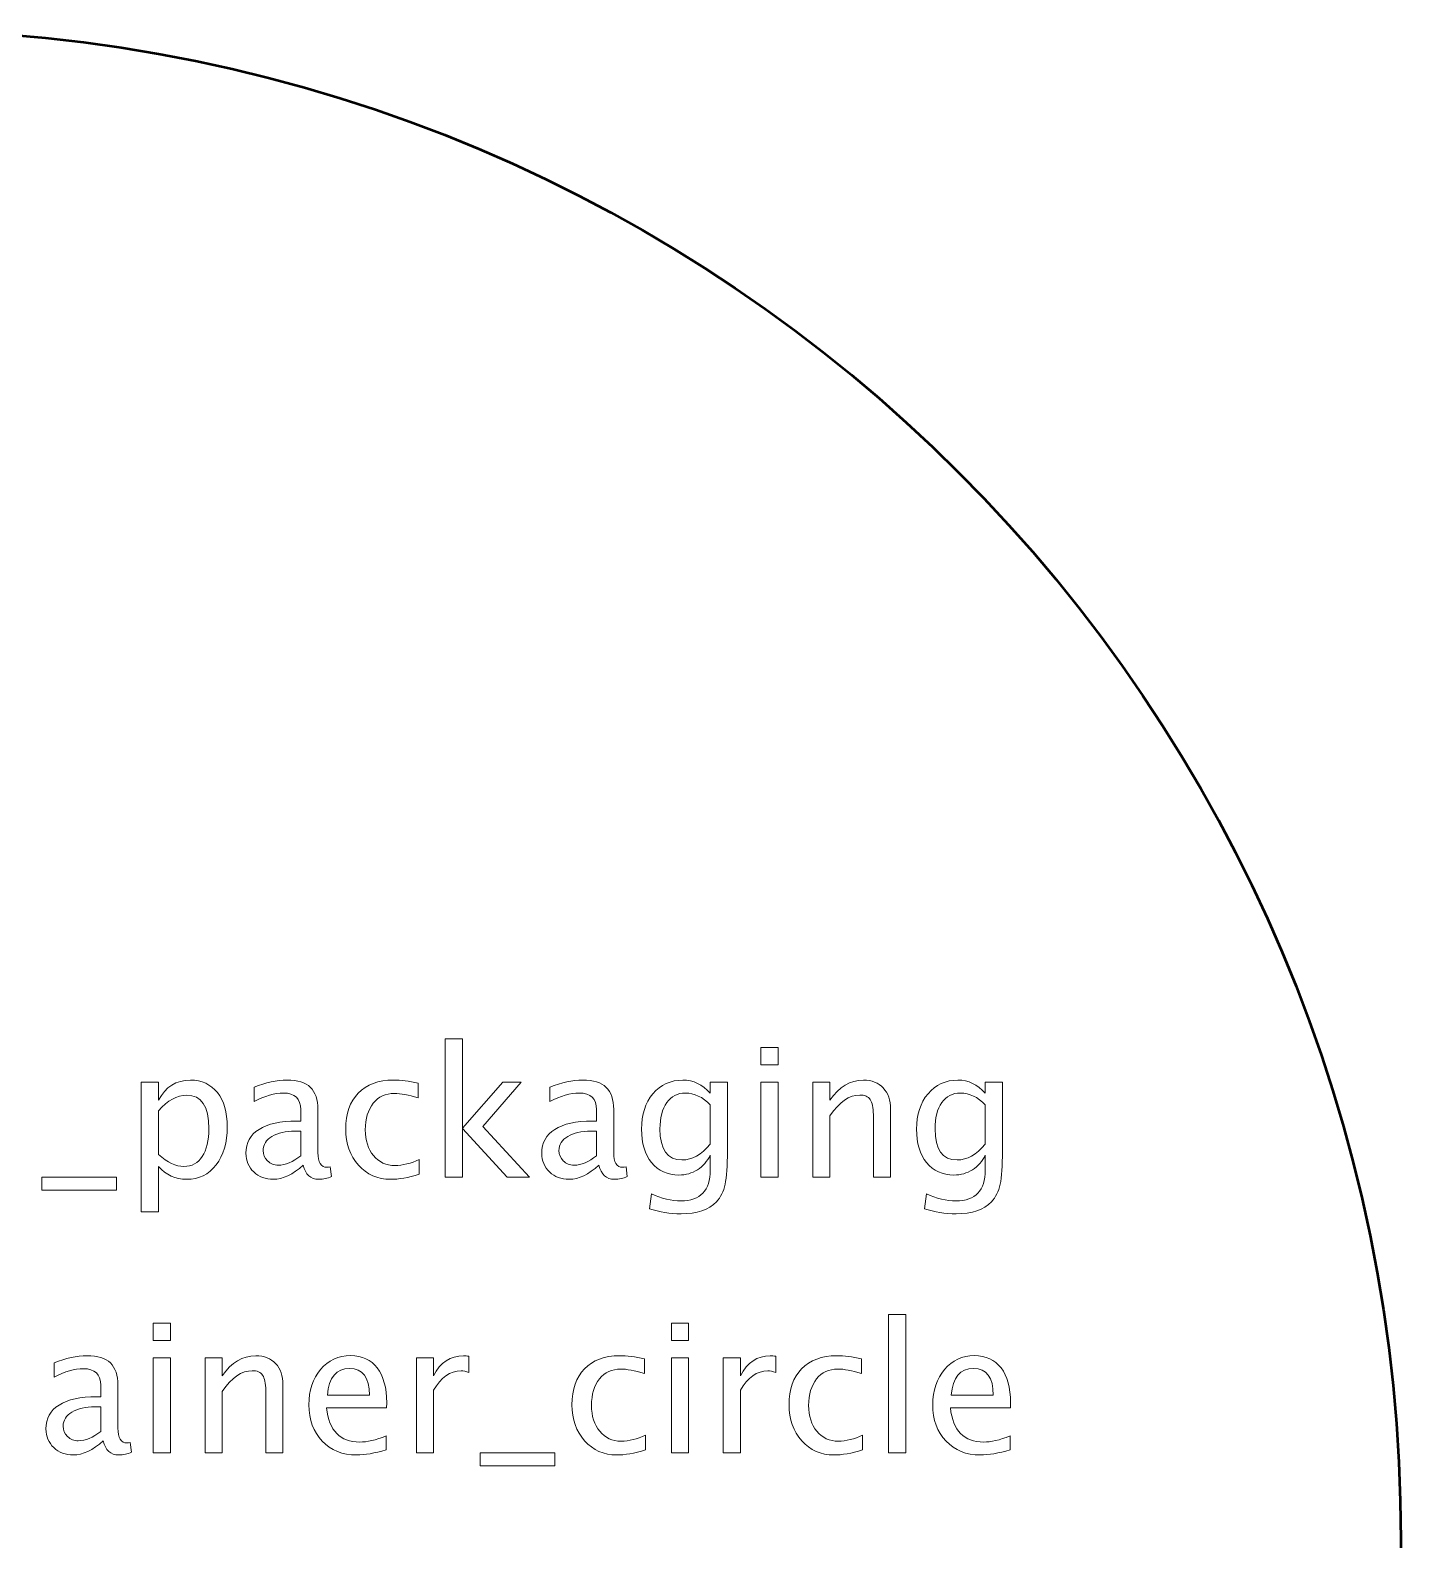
# Model space of a CAD drawing. Header units: centimetres. Extents: x -9.3 to 10.1, y -9.5 to 10.1.
# Drawn here: x -4.113 to 0.2, y 5.25 to 10 of the extents above; entities that cross this region are included whole.
import ezdxf

# ---------------------------------------------------------------- set-up
doc = ezdxf.new("R2010")
doc.units = ezdxf.units.CM
doc.header["$MEASUREMENT"] = 0
doc.layers.add('Layer 1', color=7, linetype='Continuous')

msp = doc.modelspace()

# ---------------------------------------------------------------- linework, layer by layer
at = {"layer": 'Layer 1', "lineweight": 53}
msp.add_ellipse((-4.55, 5.25), major_axis=(0, 4.75), ratio=1, dxfattribs=at)
at = {"layer": 'Layer 1', "color": 5, "lineweight": 9}
for points, knots in [([(-2.80701, 6.39101), (-2.80701, 6.39101), (-2.80701, 6.82619), (-2.80701, 6.82619), (-2.80701, 6.82619), (-2.80701, 6.82619), (-2.75283, 6.82619), (-2.75283, 6.82619), (-2.75283, 6.82619), (-2.75283, 6.82619), (-2.75283, 6.54501), (-2.75283, 6.54501), (-2.75283, 6.54501), (-2.75283, 6.54501), (-2.62583, 6.69016), (-2.62583, 6.69016), (-2.62583, 6.69016), (-2.62583, 6.69016), (-2.56731, 6.69016), (-2.56731, 6.69016), (-2.56731, 6.69016), (-2.56731, 6.69016), (-2.68867, 6.55056), (-2.68867, 6.55056), (-2.68867, 6.55056), (-2.68867, 6.55056), (-2.54192, 6.39101), (-2.54192, 6.39101), (-2.54192, 6.39101), (-2.54192, 6.39101), (-2.61172, 6.39101), (-2.61172, 6.39101), (-2.61172, 6.39101), (-2.61172, 6.39101), (-2.75283, 6.54444), (-2.75283, 6.54444), (-2.75283, 6.54444), (-2.75283, 6.54444), (-2.75283, 6.39101), (-2.75283, 6.39101), (-2.75283, 6.39101), (-2.75283, 6.39101), (-2.80701, 6.39101), (-2.80701, 6.39101)], [0, 0, 0, 0, 0.0833333, 0.0833333, 0.0833333, 0.0833333, 0.1666667, 0.1666667, 0.1666667, 0.1666667, 0.25, 0.25, 0.25, 0.25, 0.3333333, 0.3333333, 0.3333333, 0.3333333, 0.4166667, 0.4166667, 0.4166667, 0.4166667, 0.5, 0.5, 0.5, 0.5, 0.5833333, 0.5833333, 0.5833333, 0.5833333, 0.6666667, 0.6666667, 0.6666667, 0.6666667, 0.75, 0.75, 0.75, 0.75, 0.8333333, 0.8333333, 0.8333333, 0.8333333, 1, 1, 1, 1]), ([(-1.8135, 6.74491), (-1.8135, 6.74491), (-1.8135, 6.7991), (-1.8135, 6.7991), (-1.8135, 6.7991), (-1.8135, 6.7991), (-1.75932, 6.7991), (-1.75932, 6.7991), (-1.75932, 6.7991), (-1.75932, 6.7991), (-1.75932, 6.74491), (-1.75932, 6.74491), (-1.75932, 6.74491), (-1.75932, 6.74491), (-1.8135, 6.74491), (-1.8135, 6.74491)], [0, 0, 0, 0, 0.2, 0.2, 0.2, 0.2, 0.4, 0.4, 0.4, 0.4, 0.6, 0.6, 0.6, 0.6, 1, 1, 1, 1]), ([(-3.76298, 6.28207), (-3.76298, 6.28207), (-3.76298, 6.69016), (-3.76298, 6.69016), (-3.76298, 6.69016), (-3.76298, 6.69016), (-3.7088, 6.69016), (-3.7088, 6.69016), (-3.7088, 6.69016), (-3.7088, 6.69016), (-3.7088, 6.63363), (-3.7088, 6.63363), (-3.7088, 6.63363), (-3.6866, 6.67549), (-3.6532, 6.69637), (-3.6087, 6.69637), (-3.6087, 6.69637), (-3.57267, 6.69637), (-3.54436, 6.6833), (-3.52366, 6.65705), (-3.52366, 6.65705), (-3.50297, 6.6308), (-3.49262, 6.59496), (-3.49262, 6.54952), (-3.49262, 6.54952), (-3.49262, 6.50004), (-3.50438, 6.46006), (-3.5278, 6.42977), (-3.5278, 6.42977), (-3.55122, 6.39938), (-3.58208, 6.38424), (-3.62027, 6.38424), (-3.62027, 6.38424), (-3.65574, 6.38424), (-3.68528, 6.39778), (-3.7088, 6.42497), (-3.7088, 6.42497), (-3.7088, 6.42497), (-3.7088, 6.28207), (-3.7088, 6.28207), (-3.7088, 6.28207), (-3.7088, 6.28207), (-3.76298, 6.28207), (-3.76298, 6.28207)], [0, 0, 0, 0, 0.0833333, 0.0833333, 0.0833333, 0.0833333, 0.1666667, 0.1666667, 0.1666667, 0.1666667, 0.25, 0.25, 0.25, 0.25, 0.3333333, 0.3333333, 0.3333333, 0.3333333, 0.4166667, 0.4166667, 0.4166667, 0.4166667, 0.5, 0.5, 0.5, 0.5, 0.5833333, 0.5833333, 0.5833333, 0.5833333, 0.6666667, 0.6666667, 0.6666667, 0.6666667, 0.75, 0.75, 0.75, 0.75, 0.8333333, 0.8333333, 0.8333333, 0.8333333, 1, 1, 1, 1]), ([(-3.25358, 6.42911), (-3.28613, 6.39919), (-3.31745, 6.38424), (-3.34756, 6.38424), (-3.34756, 6.38424), (-3.3723, 6.38424), (-3.3929, 6.39195), (-3.40917, 6.40747), (-3.40917, 6.40747), (-3.42554, 6.42299), (-3.43373, 6.44256), (-3.43373, 6.46617), (-3.43373, 6.46617), (-3.43373, 6.49882), (-3.41999, 6.52394), (-3.39252, 6.54143), (-3.39252, 6.54143), (-3.36505, 6.55893), (-3.32564, 6.56768), (-3.27427, 6.56768), (-3.27427, 6.56768), (-3.27427, 6.56768), (-3.26157, 6.56768), (-3.26157, 6.56768), (-3.26157, 6.56768), (-3.26157, 6.56768), (-3.26157, 6.60371), (-3.26157, 6.60371), (-3.26157, 6.60371), (-3.26157, 6.63842), (-3.27964, 6.65573), (-3.31585, 6.65573), (-3.31585, 6.65573), (-3.34389, 6.65573), (-3.37456, 6.64689), (-3.40776, 6.6292), (-3.40776, 6.6292), (-3.40776, 6.6292), (-3.40776, 6.67379), (-3.40776, 6.67379), (-3.40776, 6.67379), (-3.37126, 6.68885), (-3.33683, 6.69637), (-3.30457, 6.69637), (-3.30457, 6.69637), (-3.27136, 6.69637), (-3.2468, 6.68885), (-3.23109, 6.6737), (-3.23109, 6.6737), (-3.21529, 6.65855), (-3.20739, 6.63522), (-3.20739, 6.60371), (-3.20739, 6.60371), (-3.20739, 6.60371), (-3.20739, 6.46853), (-3.20739, 6.46853), (-3.20739, 6.46853), (-3.20739, 6.43758), (-3.19789, 6.42205), (-3.17879, 6.42205), (-3.17879, 6.42205), (-3.17644, 6.42205), (-3.17296, 6.42243), (-3.16835, 6.42318), (-3.16835, 6.42318), (-3.16835, 6.42318), (-3.16449, 6.39308), (-3.16449, 6.39308), (-3.16449, 6.39308), (-3.17681, 6.38715), (-3.19036, 6.38424), (-3.20522, 6.38424), (-3.20522, 6.38424), (-3.23053, 6.38424), (-3.24662, 6.39919), (-3.25358, 6.42911)], [0, 0, 0, 0, 0.05, 0.05, 0.05, 0.05, 0.1, 0.1, 0.1, 0.1, 0.15, 0.15, 0.15, 0.15, 0.2, 0.2, 0.2, 0.2, 0.25, 0.25, 0.25, 0.25, 0.3, 0.3, 0.3, 0.3, 0.35, 0.35, 0.35, 0.35, 0.4, 0.4, 0.4, 0.4, 0.45, 0.45, 0.45, 0.45, 0.5, 0.5, 0.5, 0.5, 0.55, 0.55, 0.55, 0.55, 0.6, 0.6, 0.6, 0.6, 0.65, 0.65, 0.65, 0.65, 0.7, 0.7, 0.7, 0.7, 0.75, 0.75, 0.75, 0.75, 0.8, 0.8, 0.8, 0.8, 0.85, 0.85, 0.85, 0.85, 0.9, 0.9, 0.9, 0.9, 1, 1, 1, 1]), ([(-2.88839, 6.40004), (-2.92348, 6.3895), (-2.95377, 6.38424), (-2.97926, 6.38424), (-2.97926, 6.38424), (-3.01972, 6.38424), (-3.05321, 6.39919), (-3.07983, 6.42902), (-3.07983, 6.42902), (-3.10645, 6.45893), (-3.11981, 6.49665), (-3.11981, 6.54209), (-3.11981, 6.54209), (-3.11981, 6.59063), (-3.10664, 6.62855), (-3.0803, 6.65564), (-3.0803, 6.65564), (-3.05396, 6.68283), (-3.01718, 6.69637), (-2.96995, 6.69637), (-2.96995, 6.69637), (-2.94672, 6.69637), (-2.92056, 6.69317), (-2.89178, 6.68678), (-2.89178, 6.68678), (-2.89178, 6.68678), (-2.89178, 6.64106), (-2.89178, 6.64106), (-2.89178, 6.64106), (-2.92235, 6.65009), (-2.94728, 6.6546), (-2.96647, 6.6546), (-2.96647, 6.6546), (-2.99432, 6.6546), (-3.01661, 6.64416), (-3.03326, 6.62337), (-3.03326, 6.62337), (-3.04991, 6.60258), (-3.05829, 6.57483), (-3.05829, 6.54021), (-3.05829, 6.54021), (-3.05829, 6.50663), (-3.04963, 6.47953), (-3.03242, 6.45874), (-3.03242, 6.45874), (-3.0152, 6.43805), (-2.99272, 6.4277), (-2.96478, 6.4277), (-2.96478, 6.4277), (-2.94004, 6.4277), (-2.91464, 6.4341), (-2.88839, 6.44689), (-2.88839, 6.44689), (-2.88839, 6.44689), (-2.88839, 6.40004), (-2.88839, 6.40004)], [0, 0, 0, 0, 0.0666667, 0.0666667, 0.0666667, 0.0666667, 0.1333333, 0.1333333, 0.1333333, 0.1333333, 0.2, 0.2, 0.2, 0.2, 0.2666667, 0.2666667, 0.2666667, 0.2666667, 0.3333333, 0.3333333, 0.3333333, 0.3333333, 0.4, 0.4, 0.4, 0.4, 0.4666667, 0.4666667, 0.4666667, 0.4666667, 0.5333333, 0.5333333, 0.5333333, 0.5333333, 0.6, 0.6, 0.6, 0.6, 0.6666667, 0.6666667, 0.6666667, 0.6666667, 0.7333333, 0.7333333, 0.7333333, 0.7333333, 0.8, 0.8, 0.8, 0.8, 0.8666667, 0.8666667, 0.8666667, 0.8666667, 1, 1, 1, 1]), ([(-2.32291, 6.42911), (-2.35546, 6.39919), (-2.38678, 6.38424), (-2.41689, 6.38424), (-2.41689, 6.38424), (-2.44163, 6.38424), (-2.46223, 6.39195), (-2.4785, 6.40747), (-2.4785, 6.40747), (-2.49487, 6.42299), (-2.50306, 6.44256), (-2.50306, 6.46617), (-2.50306, 6.46617), (-2.50306, 6.49882), (-2.48932, 6.52394), (-2.46185, 6.54143), (-2.46185, 6.54143), (-2.43438, 6.55893), (-2.39497, 6.56768), (-2.3436, 6.56768), (-2.3436, 6.56768), (-2.3436, 6.56768), (-2.3309, 6.56768), (-2.3309, 6.56768), (-2.3309, 6.56768), (-2.3309, 6.56768), (-2.3309, 6.60371), (-2.3309, 6.60371), (-2.3309, 6.60371), (-2.3309, 6.63842), (-2.34897, 6.65573), (-2.38518, 6.65573), (-2.38518, 6.65573), (-2.41322, 6.65573), (-2.44389, 6.64689), (-2.47709, 6.6292), (-2.47709, 6.6292), (-2.47709, 6.6292), (-2.47709, 6.67379), (-2.47709, 6.67379), (-2.47709, 6.67379), (-2.44059, 6.68885), (-2.40616, 6.69637), (-2.3739, 6.69637), (-2.3739, 6.69637), (-2.34069, 6.69637), (-2.31613, 6.68885), (-2.30042, 6.6737), (-2.30042, 6.6737), (-2.28462, 6.65855), (-2.27672, 6.63522), (-2.27672, 6.60371), (-2.27672, 6.60371), (-2.27672, 6.60371), (-2.27672, 6.46853), (-2.27672, 6.46853), (-2.27672, 6.46853), (-2.27672, 6.43758), (-2.26722, 6.42205), (-2.24812, 6.42205), (-2.24812, 6.42205), (-2.24577, 6.42205), (-2.24229, 6.42243), (-2.23768, 6.42318), (-2.23768, 6.42318), (-2.23768, 6.42318), (-2.23382, 6.39308), (-2.23382, 6.39308), (-2.23382, 6.39308), (-2.24614, 6.38715), (-2.25969, 6.38424), (-2.27455, 6.38424), (-2.27455, 6.38424), (-2.29986, 6.38424), (-2.31595, 6.39919), (-2.32291, 6.42911)], [0, 0, 0, 0, 0.05, 0.05, 0.05, 0.05, 0.1, 0.1, 0.1, 0.1, 0.15, 0.15, 0.15, 0.15, 0.2, 0.2, 0.2, 0.2, 0.25, 0.25, 0.25, 0.25, 0.3, 0.3, 0.3, 0.3, 0.35, 0.35, 0.35, 0.35, 0.4, 0.4, 0.4, 0.4, 0.45, 0.45, 0.45, 0.45, 0.5, 0.5, 0.5, 0.5, 0.55, 0.55, 0.55, 0.55, 0.6, 0.6, 0.6, 0.6, 0.65, 0.65, 0.65, 0.65, 0.7, 0.7, 0.7, 0.7, 0.75, 0.75, 0.75, 0.75, 0.8, 0.8, 0.8, 0.8, 0.85, 0.85, 0.85, 0.85, 0.9, 0.9, 0.9, 0.9, 1, 1, 1, 1]), ([(-2.1643, 6.29167), (-2.1643, 6.29167), (-2.15791, 6.33852), (-2.15791, 6.33852), (-2.15791, 6.33852), (-2.12649, 6.32384), (-2.09535, 6.3165), (-2.06459, 6.3165), (-2.06459, 6.3165), (-2.00353, 6.3165), (-1.97296, 6.34887), (-1.97296, 6.41349), (-1.97296, 6.41349), (-1.97296, 6.41349), (-1.97296, 6.46053), (-1.97296, 6.46053), (-1.97296, 6.46053), (-1.98237, 6.44068), (-1.99573, 6.42535), (-2.01313, 6.41434), (-2.01313, 6.41434), (-2.03053, 6.40333), (-2.04991, 6.39778), (-2.07127, 6.39778), (-2.07127, 6.39778), (-2.10748, 6.39778), (-2.13618, 6.41077), (-2.15734, 6.43673), (-2.15734, 6.43673), (-2.17851, 6.46269), (-2.18914, 6.49788), (-2.18914, 6.54228), (-2.18914, 6.54228), (-2.18914, 6.58772), (-2.1771, 6.62478), (-2.15302, 6.65347), (-2.15302, 6.65347), (-2.12884, 6.68207), (-2.0977, 6.69637), (-2.05941, 6.69637), (-2.05941, 6.69637), (-2.02592, 6.69637), (-1.99704, 6.68283), (-1.97296, 6.65564), (-1.97296, 6.65564), (-1.97296, 6.65564), (-1.97296, 6.69016), (-1.97296, 6.69016), (-1.97296, 6.69016), (-1.97296, 6.69016), (-1.91877, 6.69016), (-1.91877, 6.69016), (-1.91877, 6.69016), (-1.91877, 6.69016), (-1.91877, 6.47267), (-1.91877, 6.47267), (-1.91877, 6.47267), (-1.91877, 6.42591), (-1.92122, 6.39129), (-1.92611, 6.36881), (-1.92611, 6.36881), (-1.93091, 6.34633), (-1.94013, 6.32789), (-1.95349, 6.31359), (-1.95349, 6.31359), (-1.97719, 6.28847), (-2.01426, 6.27586), (-2.06459, 6.27586), (-2.06459, 6.27586), (-2.09911, 6.27586), (-2.13232, 6.28113), (-2.1643, 6.29167)], [0, 0, 0, 0, 0.0526316, 0.0526316, 0.0526316, 0.0526316, 0.1052632, 0.1052632, 0.1052632, 0.1052632, 0.1578947, 0.1578947, 0.1578947, 0.1578947, 0.2105263, 0.2105263, 0.2105263, 0.2105263, 0.2631579, 0.2631579, 0.2631579, 0.2631579, 0.3157895, 0.3157895, 0.3157895, 0.3157895, 0.3684211, 0.3684211, 0.3684211, 0.3684211, 0.4210526, 0.4210526, 0.4210526, 0.4210526, 0.4736842, 0.4736842, 0.4736842, 0.4736842, 0.5263158, 0.5263158, 0.5263158, 0.5263158, 0.5789474, 0.5789474, 0.5789474, 0.5789474, 0.6315789, 0.6315789, 0.6315789, 0.6315789, 0.6842105, 0.6842105, 0.6842105, 0.6842105, 0.7368421, 0.7368421, 0.7368421, 0.7368421, 0.7894737, 0.7894737, 0.7894737, 0.7894737, 0.8421053, 0.8421053, 0.8421053, 0.8421053, 0.8947368, 0.8947368, 0.8947368, 0.8947368, 1, 1, 1, 1]), ([(-1.97296, 6.49449), (-1.97296, 6.49449), (-1.97296, 6.61857), (-1.97296, 6.61857), (-1.97296, 6.61857), (-1.99685, 6.64331), (-2.02291, 6.65573), (-2.05104, 6.65573), (-2.05104, 6.65573), (-2.07606, 6.65573), (-2.09563, 6.64576), (-2.10974, 6.62572), (-2.10974, 6.62572), (-2.12395, 6.60578), (-2.131, 6.57803), (-2.131, 6.54266), (-2.131, 6.54266), (-2.131, 6.47765), (-2.10795, 6.4452), (-2.06176, 6.4452), (-2.06176, 6.4452), (-2.03034, 6.4452), (-2.00071, 6.46166), (-1.97296, 6.49449)], [0, 0, 0, 0, 0.1428571, 0.1428571, 0.1428571, 0.1428571, 0.2857143, 0.2857143, 0.2857143, 0.2857143, 0.4285714, 0.4285714, 0.4285714, 0.4285714, 0.5714286, 0.5714286, 0.5714286, 0.5714286, 0.7142857, 0.7142857, 0.7142857, 0.7142857, 1, 1, 1, 1]), ([(-1.8135, 6.39101), (-1.8135, 6.39101), (-1.8135, 6.69016), (-1.8135, 6.69016), (-1.8135, 6.69016), (-1.8135, 6.69016), (-1.75932, 6.69016), (-1.75932, 6.69016), (-1.75932, 6.69016), (-1.75932, 6.69016), (-1.75932, 6.39101), (-1.75932, 6.39101), (-1.75932, 6.39101), (-1.75932, 6.39101), (-1.8135, 6.39101), (-1.8135, 6.39101)], [0, 0, 0, 0, 0.2, 0.2, 0.2, 0.2, 0.4, 0.4, 0.4, 0.4, 0.6, 0.6, 0.6, 0.6, 1, 1, 1, 1]), ([(-1.65038, 6.39101), (-1.65038, 6.39101), (-1.65038, 6.69016), (-1.65038, 6.69016), (-1.65038, 6.69016), (-1.65038, 6.69016), (-1.5962, 6.69016), (-1.5962, 6.69016), (-1.5962, 6.69016), (-1.5962, 6.69016), (-1.5962, 6.63363), (-1.5962, 6.63363), (-1.5962, 6.63363), (-1.56751, 6.67549), (-1.53232, 6.69637), (-1.49074, 6.69637), (-1.49074, 6.69637), (-1.46459, 6.69637), (-1.4438, 6.68819), (-1.42846, 6.67172), (-1.42846, 6.67172), (-1.41313, 6.65536), (-1.40542, 6.63325), (-1.40542, 6.60559), (-1.40542, 6.60559), (-1.40542, 6.60559), (-1.40542, 6.39101), (-1.40542, 6.39101), (-1.40542, 6.39101), (-1.40542, 6.39101), (-1.4596, 6.39101), (-1.4596, 6.39101), (-1.4596, 6.39101), (-1.4596, 6.39101), (-1.4596, 6.58791), (-1.4596, 6.58791), (-1.4596, 6.58791), (-1.4596, 6.61011), (-1.4629, 6.62591), (-1.46939, 6.63532), (-1.46939, 6.63532), (-1.47597, 6.64482), (-1.48679, 6.64952), (-1.50194, 6.64952), (-1.50194, 6.64952), (-1.53524, 6.64952), (-1.56666, 6.62779), (-1.5962, 6.58433), (-1.5962, 6.58433), (-1.5962, 6.58433), (-1.5962, 6.39101), (-1.5962, 6.39101), (-1.5962, 6.39101), (-1.5962, 6.39101), (-1.65038, 6.39101), (-1.65038, 6.39101)], [0, 0, 0, 0, 0.0666667, 0.0666667, 0.0666667, 0.0666667, 0.1333333, 0.1333333, 0.1333333, 0.1333333, 0.2, 0.2, 0.2, 0.2, 0.2666667, 0.2666667, 0.2666667, 0.2666667, 0.3333333, 0.3333333, 0.3333333, 0.3333333, 0.4, 0.4, 0.4, 0.4, 0.4666667, 0.4666667, 0.4666667, 0.4666667, 0.5333333, 0.5333333, 0.5333333, 0.5333333, 0.6, 0.6, 0.6, 0.6, 0.6666667, 0.6666667, 0.6666667, 0.6666667, 0.7333333, 0.7333333, 0.7333333, 0.7333333, 0.8, 0.8, 0.8, 0.8, 0.8666667, 0.8666667, 0.8666667, 0.8666667, 1, 1, 1, 1]), ([(-1.29892, 6.29167), (-1.29892, 6.29167), (-1.29253, 6.33852), (-1.29253, 6.33852), (-1.29253, 6.33852), (-1.26111, 6.32384), (-1.22997, 6.3165), (-1.19921, 6.3165), (-1.19921, 6.3165), (-1.13815, 6.3165), (-1.10758, 6.34887), (-1.10758, 6.41349), (-1.10758, 6.41349), (-1.10758, 6.41349), (-1.10758, 6.46053), (-1.10758, 6.46053), (-1.10758, 6.46053), (-1.11699, 6.44068), (-1.13035, 6.42535), (-1.14775, 6.41434), (-1.14775, 6.41434), (-1.16515, 6.40333), (-1.18453, 6.39778), (-1.20589, 6.39778), (-1.20589, 6.39778), (-1.2421, 6.39778), (-1.2708, 6.41077), (-1.29196, 6.43673), (-1.29196, 6.43673), (-1.31313, 6.46269), (-1.32376, 6.49788), (-1.32376, 6.54228), (-1.32376, 6.54228), (-1.32376, 6.58772), (-1.31172, 6.62478), (-1.28764, 6.65347), (-1.28764, 6.65347), (-1.26346, 6.68207), (-1.23232, 6.69637), (-1.19403, 6.69637), (-1.19403, 6.69637), (-1.16054, 6.69637), (-1.13166, 6.68283), (-1.10758, 6.65564), (-1.10758, 6.65564), (-1.10758, 6.65564), (-1.10758, 6.69016), (-1.10758, 6.69016), (-1.10758, 6.69016), (-1.10758, 6.69016), (-1.05339, 6.69016), (-1.05339, 6.69016), (-1.05339, 6.69016), (-1.05339, 6.69016), (-1.05339, 6.47267), (-1.05339, 6.47267), (-1.05339, 6.47267), (-1.05339, 6.42591), (-1.05584, 6.39129), (-1.06073, 6.36881), (-1.06073, 6.36881), (-1.06553, 6.34633), (-1.07475, 6.32789), (-1.08811, 6.31359), (-1.08811, 6.31359), (-1.11181, 6.28847), (-1.14888, 6.27586), (-1.19921, 6.27586), (-1.19921, 6.27586), (-1.23373, 6.27586), (-1.26694, 6.28113), (-1.29892, 6.29167)], [0, 0, 0, 0, 0.0526316, 0.0526316, 0.0526316, 0.0526316, 0.1052632, 0.1052632, 0.1052632, 0.1052632, 0.1578947, 0.1578947, 0.1578947, 0.1578947, 0.2105263, 0.2105263, 0.2105263, 0.2105263, 0.2631579, 0.2631579, 0.2631579, 0.2631579, 0.3157895, 0.3157895, 0.3157895, 0.3157895, 0.3684211, 0.3684211, 0.3684211, 0.3684211, 0.4210526, 0.4210526, 0.4210526, 0.4210526, 0.4736842, 0.4736842, 0.4736842, 0.4736842, 0.5263158, 0.5263158, 0.5263158, 0.5263158, 0.5789474, 0.5789474, 0.5789474, 0.5789474, 0.6315789, 0.6315789, 0.6315789, 0.6315789, 0.6842105, 0.6842105, 0.6842105, 0.6842105, 0.7368421, 0.7368421, 0.7368421, 0.7368421, 0.7894737, 0.7894737, 0.7894737, 0.7894737, 0.8421053, 0.8421053, 0.8421053, 0.8421053, 0.8947368, 0.8947368, 0.8947368, 0.8947368, 1, 1, 1, 1]), ([(-1.10758, 6.49449), (-1.10758, 6.49449), (-1.10758, 6.61857), (-1.10758, 6.61857), (-1.10758, 6.61857), (-1.13147, 6.64331), (-1.15753, 6.65573), (-1.18566, 6.65573), (-1.18566, 6.65573), (-1.21068, 6.65573), (-1.23025, 6.64576), (-1.24436, 6.62572), (-1.24436, 6.62572), (-1.25857, 6.60578), (-1.26562, 6.57803), (-1.26562, 6.54266), (-1.26562, 6.54266), (-1.26562, 6.47765), (-1.24257, 6.4452), (-1.19638, 6.4452), (-1.19638, 6.4452), (-1.16496, 6.4452), (-1.13533, 6.46166), (-1.10758, 6.49449)], [0, 0, 0, 0, 0.1428571, 0.1428571, 0.1428571, 0.1428571, 0.2857143, 0.2857143, 0.2857143, 0.2857143, 0.4285714, 0.4285714, 0.4285714, 0.4285714, 0.5714286, 0.5714286, 0.5714286, 0.5714286, 0.7142857, 0.7142857, 0.7142857, 0.7142857, 1, 1, 1, 1]), ([(-3.7088, 6.46232), (-3.68086, 6.43739), (-3.65423, 6.42488), (-3.62893, 6.42488), (-3.62893, 6.42488), (-3.604, 6.42488), (-3.58471, 6.43532), (-3.57117, 6.45611), (-3.57117, 6.45611), (-3.55753, 6.4769), (-3.55075, 6.50616), (-3.55075, 6.54397), (-3.55075, 6.54397), (-3.55075, 6.61396), (-3.5739, 6.64896), (-3.62018, 6.64896), (-3.62018, 6.64896), (-3.65047, 6.64896), (-3.68001, 6.63259), (-3.7088, 6.59976), (-3.7088, 6.59976), (-3.7088, 6.59976), (-3.7088, 6.46232), (-3.7088, 6.46232)], [0, 0, 0, 0, 0.1428571, 0.1428571, 0.1428571, 0.1428571, 0.2857143, 0.2857143, 0.2857143, 0.2857143, 0.4285714, 0.4285714, 0.4285714, 0.4285714, 0.5714286, 0.5714286, 0.5714286, 0.5714286, 0.7142857, 0.7142857, 0.7142857, 0.7142857, 1, 1, 1, 1]), ([(-3.26157, 6.45865), (-3.26157, 6.45865), (-3.26157, 6.53551), (-3.26157, 6.53551), (-3.26157, 6.53551), (-3.26157, 6.53551), (-3.27898, 6.53607), (-3.27898, 6.53607), (-3.27898, 6.53607), (-3.30908, 6.53607), (-3.33335, 6.53052), (-3.35188, 6.51942), (-3.35188, 6.51942), (-3.37032, 6.50823), (-3.37954, 6.49346), (-3.37954, 6.47502), (-3.37954, 6.47502), (-3.37954, 6.46213), (-3.37493, 6.45122), (-3.36581, 6.44228), (-3.36581, 6.44228), (-3.35659, 6.43334), (-3.34539, 6.42883), (-3.33213, 6.42883), (-3.33213, 6.42883), (-3.30955, 6.42883), (-3.28603, 6.4388), (-3.26157, 6.45865)], [0, 0, 0, 0, 0.125, 0.125, 0.125, 0.125, 0.25, 0.25, 0.25, 0.25, 0.375, 0.375, 0.375, 0.375, 0.5, 0.5, 0.5, 0.5, 0.625, 0.625, 0.625, 0.625, 0.75, 0.75, 0.75, 0.75, 1, 1, 1, 1]), ([(-2.3309, 6.45865), (-2.3309, 6.45865), (-2.3309, 6.53551), (-2.3309, 6.53551), (-2.3309, 6.53551), (-2.3309, 6.53551), (-2.34831, 6.53607), (-2.34831, 6.53607), (-2.34831, 6.53607), (-2.37841, 6.53607), (-2.40268, 6.53052), (-2.42121, 6.51942), (-2.42121, 6.51942), (-2.43965, 6.50823), (-2.44887, 6.49346), (-2.44887, 6.47502), (-2.44887, 6.47502), (-2.44887, 6.46213), (-2.44426, 6.45122), (-2.43514, 6.44228), (-2.43514, 6.44228), (-2.42592, 6.43334), (-2.41472, 6.42883), (-2.40146, 6.42883), (-2.40146, 6.42883), (-2.37888, 6.42883), (-2.35536, 6.4388), (-2.3309, 6.45865)], [0, 0, 0, 0, 0.125, 0.125, 0.125, 0.125, 0.25, 0.25, 0.25, 0.25, 0.375, 0.375, 0.375, 0.375, 0.5, 0.5, 0.5, 0.5, 0.625, 0.625, 0.625, 0.625, 0.75, 0.75, 0.75, 0.75, 1, 1, 1, 1]), ([(-4.07568, 6.35037), (-4.07568, 6.35037), (-4.07568, 6.39101), (-4.07568, 6.39101), (-4.07568, 6.39101), (-4.07568, 6.39101), (-3.84088, 6.39101), (-3.84088, 6.39101), (-3.84088, 6.39101), (-3.84088, 6.39101), (-3.84088, 6.35037), (-3.84088, 6.35037), (-3.84088, 6.35037), (-3.84088, 6.35037), (-4.07568, 6.35037), (-4.07568, 6.35037)], [0, 0, 0, 0, 0.2, 0.2, 0.2, 0.2, 0.4, 0.4, 0.4, 0.4, 0.6, 0.6, 0.6, 0.6, 1, 1, 1, 1]), ([(-1.41204, 5.52366), (-1.41204, 5.52366), (-1.41204, 5.95884), (-1.41204, 5.95884), (-1.41204, 5.95884), (-1.41204, 5.95884), (-1.35786, 5.95884), (-1.35786, 5.95884), (-1.35786, 5.95884), (-1.35786, 5.95884), (-1.35786, 5.52366), (-1.35786, 5.52366), (-1.35786, 5.52366), (-1.35786, 5.52366), (-1.41204, 5.52366), (-1.41204, 5.52366)], [0, 0, 0, 0, 0.2, 0.2, 0.2, 0.2, 0.4, 0.4, 0.4, 0.4, 0.6, 0.6, 0.6, 0.6, 1, 1, 1, 1]), ([(-3.7254, 5.87756), (-3.7254, 5.87756), (-3.7254, 5.93175), (-3.7254, 5.93175), (-3.7254, 5.93175), (-3.7254, 5.93175), (-3.67122, 5.93175), (-3.67122, 5.93175), (-3.67122, 5.93175), (-3.67122, 5.93175), (-3.67122, 5.87756), (-3.67122, 5.87756), (-3.67122, 5.87756), (-3.67122, 5.87756), (-3.7254, 5.87756), (-3.7254, 5.87756)], [0, 0, 0, 0, 0.2, 0.2, 0.2, 0.2, 0.4, 0.4, 0.4, 0.4, 0.6, 0.6, 0.6, 0.6, 1, 1, 1, 1]), ([(-2.0952, 5.87756), (-2.0952, 5.87756), (-2.0952, 5.93175), (-2.0952, 5.93175), (-2.0952, 5.93175), (-2.0952, 5.93175), (-2.04102, 5.93175), (-2.04102, 5.93175), (-2.04102, 5.93175), (-2.04102, 5.93175), (-2.04102, 5.87756), (-2.04102, 5.87756), (-2.04102, 5.87756), (-2.04102, 5.87756), (-2.0952, 5.87756), (-2.0952, 5.87756)], [0, 0, 0, 0, 0.2, 0.2, 0.2, 0.2, 0.4, 0.4, 0.4, 0.4, 0.6, 0.6, 0.6, 0.6, 1, 1, 1, 1]), ([(-3.88288, 5.56176), (-3.91543, 5.53184), (-3.94675, 5.51689), (-3.97686, 5.51689), (-3.97686, 5.51689), (-4.0016, 5.51689), (-4.0222, 5.5246), (-4.03847, 5.54012), (-4.03847, 5.54012), (-4.05484, 5.55564), (-4.06303, 5.57521), (-4.06303, 5.59882), (-4.06303, 5.59882), (-4.06303, 5.63147), (-4.04929, 5.65659), (-4.02182, 5.67408), (-4.02182, 5.67408), (-3.99435, 5.69158), (-3.95494, 5.70033), (-3.90357, 5.70033), (-3.90357, 5.70033), (-3.90357, 5.70033), (-3.89087, 5.70033), (-3.89087, 5.70033), (-3.89087, 5.70033), (-3.89087, 5.70033), (-3.89087, 5.73636), (-3.89087, 5.73636), (-3.89087, 5.73636), (-3.89087, 5.77107), (-3.90894, 5.78838), (-3.94515, 5.78838), (-3.94515, 5.78838), (-3.97319, 5.78838), (-4.00386, 5.77954), (-4.03706, 5.76185), (-4.03706, 5.76185), (-4.03706, 5.76185), (-4.03706, 5.80644), (-4.03706, 5.80644), (-4.03706, 5.80644), (-4.00056, 5.8215), (-3.96613, 5.82902), (-3.93387, 5.82902), (-3.93387, 5.82902), (-3.90066, 5.82902), (-3.8761, 5.8215), (-3.86039, 5.80635), (-3.86039, 5.80635), (-3.84459, 5.7912), (-3.83669, 5.76787), (-3.83669, 5.73636), (-3.83669, 5.73636), (-3.83669, 5.73636), (-3.83669, 5.60118), (-3.83669, 5.60118), (-3.83669, 5.60118), (-3.83669, 5.57023), (-3.82719, 5.5547), (-3.80809, 5.5547), (-3.80809, 5.5547), (-3.80574, 5.5547), (-3.80226, 5.55508), (-3.79765, 5.55583), (-3.79765, 5.55583), (-3.79765, 5.55583), (-3.79379, 5.52573), (-3.79379, 5.52573), (-3.79379, 5.52573), (-3.80611, 5.5198), (-3.81966, 5.51689), (-3.83452, 5.51689), (-3.83452, 5.51689), (-3.85983, 5.51689), (-3.87592, 5.53184), (-3.88288, 5.56176)], [0, 0, 0, 0, 0.05, 0.05, 0.05, 0.05, 0.1, 0.1, 0.1, 0.1, 0.15, 0.15, 0.15, 0.15, 0.2, 0.2, 0.2, 0.2, 0.25, 0.25, 0.25, 0.25, 0.3, 0.3, 0.3, 0.3, 0.35, 0.35, 0.35, 0.35, 0.4, 0.4, 0.4, 0.4, 0.45, 0.45, 0.45, 0.45, 0.5, 0.5, 0.5, 0.5, 0.55, 0.55, 0.55, 0.55, 0.6, 0.6, 0.6, 0.6, 0.65, 0.65, 0.65, 0.65, 0.7, 0.7, 0.7, 0.7, 0.75, 0.75, 0.75, 0.75, 0.8, 0.8, 0.8, 0.8, 0.85, 0.85, 0.85, 0.85, 0.9, 0.9, 0.9, 0.9, 1, 1, 1, 1]), ([(-3.7254, 5.52366), (-3.7254, 5.52366), (-3.7254, 5.82281), (-3.7254, 5.82281), (-3.7254, 5.82281), (-3.7254, 5.82281), (-3.67122, 5.82281), (-3.67122, 5.82281), (-3.67122, 5.82281), (-3.67122, 5.82281), (-3.67122, 5.52366), (-3.67122, 5.52366), (-3.67122, 5.52366), (-3.67122, 5.52366), (-3.7254, 5.52366), (-3.7254, 5.52366)], [0, 0, 0, 0, 0.2, 0.2, 0.2, 0.2, 0.4, 0.4, 0.4, 0.4, 0.6, 0.6, 0.6, 0.6, 1, 1, 1, 1]), ([(-3.56228, 5.52366), (-3.56228, 5.52366), (-3.56228, 5.82281), (-3.56228, 5.82281), (-3.56228, 5.82281), (-3.56228, 5.82281), (-3.5081, 5.82281), (-3.5081, 5.82281), (-3.5081, 5.82281), (-3.5081, 5.82281), (-3.5081, 5.76628), (-3.5081, 5.76628), (-3.5081, 5.76628), (-3.47941, 5.80814), (-3.44422, 5.82902), (-3.40264, 5.82902), (-3.40264, 5.82902), (-3.37649, 5.82902), (-3.3557, 5.82084), (-3.34036, 5.80437), (-3.34036, 5.80437), (-3.32503, 5.78801), (-3.31732, 5.7659), (-3.31732, 5.73824), (-3.31732, 5.73824), (-3.31732, 5.73824), (-3.31732, 5.52366), (-3.31732, 5.52366), (-3.31732, 5.52366), (-3.31732, 5.52366), (-3.3715, 5.52366), (-3.3715, 5.52366), (-3.3715, 5.52366), (-3.3715, 5.52366), (-3.3715, 5.72056), (-3.3715, 5.72056), (-3.3715, 5.72056), (-3.3715, 5.74276), (-3.3748, 5.75856), (-3.38129, 5.76797), (-3.38129, 5.76797), (-3.38787, 5.77747), (-3.39869, 5.78217), (-3.41384, 5.78217), (-3.41384, 5.78217), (-3.44714, 5.78217), (-3.47856, 5.76044), (-3.5081, 5.71698), (-3.5081, 5.71698), (-3.5081, 5.71698), (-3.5081, 5.52366), (-3.5081, 5.52366), (-3.5081, 5.52366), (-3.5081, 5.52366), (-3.56228, 5.52366), (-3.56228, 5.52366)], [0, 0, 0, 0, 0.0666667, 0.0666667, 0.0666667, 0.0666667, 0.1333333, 0.1333333, 0.1333333, 0.1333333, 0.2, 0.2, 0.2, 0.2, 0.2666667, 0.2666667, 0.2666667, 0.2666667, 0.3333333, 0.3333333, 0.3333333, 0.3333333, 0.4, 0.4, 0.4, 0.4, 0.4666667, 0.4666667, 0.4666667, 0.4666667, 0.5333333, 0.5333333, 0.5333333, 0.5333333, 0.6, 0.6, 0.6, 0.6, 0.6666667, 0.6666667, 0.6666667, 0.6666667, 0.7333333, 0.7333333, 0.7333333, 0.7333333, 0.8, 0.8, 0.8, 0.8, 0.8666667, 0.8666667, 0.8666667, 0.8666667, 1, 1, 1, 1]), ([(-2.99239, 5.53326), (-3.02879, 5.52234), (-3.05993, 5.51689), (-3.0859, 5.51689), (-3.0859, 5.51689), (-3.1302, 5.51689), (-3.16623, 5.53156), (-3.19399, 5.56082), (-3.19399, 5.56082), (-3.22174, 5.59008), (-3.23566, 5.62799), (-3.23566, 5.67465), (-3.23566, 5.67465), (-3.23566, 5.7199), (-3.22343, 5.75706), (-3.19888, 5.78612), (-3.19888, 5.78612), (-3.17432, 5.8151), (-3.1429, 5.82959), (-3.10462, 5.82959), (-3.10462, 5.82959), (-3.0684, 5.82959), (-3.04036, 5.8167), (-3.02061, 5.79092), (-3.02061, 5.79092), (-3.00085, 5.76515), (-2.99098, 5.72865), (-2.99098, 5.68133), (-2.99098, 5.68133), (-2.99098, 5.68133), (-2.99126, 5.66477), (-2.99126, 5.66477), (-2.99126, 5.66477), (-2.99126, 5.66477), (-3.18035, 5.66477), (-3.18035, 5.66477), (-3.18035, 5.66477), (-3.17244, 5.59327), (-3.13754, 5.55753), (-3.07574, 5.55753), (-3.07574, 5.55753), (-3.05306, 5.55753), (-3.02531, 5.56392), (-2.99239, 5.57672), (-2.99239, 5.57672), (-2.99239, 5.57672), (-2.99239, 5.53326), (-2.99239, 5.53326)], [0, 0, 0, 0, 0.0769231, 0.0769231, 0.0769231, 0.0769231, 0.1538462, 0.1538462, 0.1538462, 0.1538462, 0.2307692, 0.2307692, 0.2307692, 0.2307692, 0.3076923, 0.3076923, 0.3076923, 0.3076923, 0.3846154, 0.3846154, 0.3846154, 0.3846154, 0.4615385, 0.4615385, 0.4615385, 0.4615385, 0.5384615, 0.5384615, 0.5384615, 0.5384615, 0.6153846, 0.6153846, 0.6153846, 0.6153846, 0.6923077, 0.6923077, 0.6923077, 0.6923077, 0.7692308, 0.7692308, 0.7692308, 0.7692308, 0.8461538, 0.8461538, 0.8461538, 0.8461538, 1, 1, 1, 1]), ([(-2.89746, 5.52366), (-2.89746, 5.52366), (-2.89746, 5.82281), (-2.89746, 5.82281), (-2.89746, 5.82281), (-2.89746, 5.82281), (-2.84328, 5.82281), (-2.84328, 5.82281), (-2.84328, 5.82281), (-2.84328, 5.82281), (-2.84328, 5.76628), (-2.84328, 5.76628), (-2.84328, 5.76628), (-2.82173, 5.80814), (-2.7905, 5.82902), (-2.74949, 5.82902), (-2.74949, 5.82902), (-2.74394, 5.82902), (-2.7381, 5.82855), (-2.73208, 5.82761), (-2.73208, 5.82761), (-2.73208, 5.82761), (-2.73208, 5.77691), (-2.73208, 5.77691), (-2.73208, 5.77691), (-2.74149, 5.78001), (-2.74977, 5.78161), (-2.75692, 5.78161), (-2.75692, 5.78161), (-2.79135, 5.78161), (-2.82014, 5.76129), (-2.84328, 5.72056), (-2.84328, 5.72056), (-2.84328, 5.72056), (-2.84328, 5.52366), (-2.84328, 5.52366), (-2.84328, 5.52366), (-2.84328, 5.52366), (-2.89746, 5.52366), (-2.89746, 5.52366)], [0, 0, 0, 0, 0.0909091, 0.0909091, 0.0909091, 0.0909091, 0.1818182, 0.1818182, 0.1818182, 0.1818182, 0.2727273, 0.2727273, 0.2727273, 0.2727273, 0.3636364, 0.3636364, 0.3636364, 0.3636364, 0.4545455, 0.4545455, 0.4545455, 0.4545455, 0.5454545, 0.5454545, 0.5454545, 0.5454545, 0.6363636, 0.6363636, 0.6363636, 0.6363636, 0.7272727, 0.7272727, 0.7272727, 0.7272727, 0.8181818, 0.8181818, 0.8181818, 0.8181818, 1, 1, 1, 1]), ([(-2.17658, 5.53269), (-2.21167, 5.52215), (-2.24196, 5.51689), (-2.26745, 5.51689), (-2.26745, 5.51689), (-2.30791, 5.51689), (-2.3414, 5.53184), (-2.36802, 5.56167), (-2.36802, 5.56167), (-2.39464, 5.59158), (-2.408, 5.6293), (-2.408, 5.67474), (-2.408, 5.67474), (-2.408, 5.72328), (-2.39483, 5.7612), (-2.36849, 5.78829), (-2.36849, 5.78829), (-2.34215, 5.81548), (-2.30537, 5.82902), (-2.25814, 5.82902), (-2.25814, 5.82902), (-2.23491, 5.82902), (-2.20875, 5.82582), (-2.17997, 5.81943), (-2.17997, 5.81943), (-2.17997, 5.81943), (-2.17997, 5.77371), (-2.17997, 5.77371), (-2.17997, 5.77371), (-2.21054, 5.78274), (-2.23547, 5.78725), (-2.25466, 5.78725), (-2.25466, 5.78725), (-2.28251, 5.78725), (-2.3048, 5.77681), (-2.32145, 5.75602), (-2.32145, 5.75602), (-2.3381, 5.73523), (-2.34648, 5.70748), (-2.34648, 5.67286), (-2.34648, 5.67286), (-2.34648, 5.63928), (-2.33782, 5.61218), (-2.32061, 5.59139), (-2.32061, 5.59139), (-2.30339, 5.5707), (-2.28091, 5.56035), (-2.25297, 5.56035), (-2.25297, 5.56035), (-2.22823, 5.56035), (-2.20283, 5.56675), (-2.17658, 5.57954), (-2.17658, 5.57954), (-2.17658, 5.57954), (-2.17658, 5.53269), (-2.17658, 5.53269)], [0, 0, 0, 0, 0.0666667, 0.0666667, 0.0666667, 0.0666667, 0.1333333, 0.1333333, 0.1333333, 0.1333333, 0.2, 0.2, 0.2, 0.2, 0.2666667, 0.2666667, 0.2666667, 0.2666667, 0.3333333, 0.3333333, 0.3333333, 0.3333333, 0.4, 0.4, 0.4, 0.4, 0.4666667, 0.4666667, 0.4666667, 0.4666667, 0.5333333, 0.5333333, 0.5333333, 0.5333333, 0.6, 0.6, 0.6, 0.6, 0.6666667, 0.6666667, 0.6666667, 0.6666667, 0.7333333, 0.7333333, 0.7333333, 0.7333333, 0.8, 0.8, 0.8, 0.8, 0.8666667, 0.8666667, 0.8666667, 0.8666667, 1, 1, 1, 1]), ([(-2.0952, 5.52366), (-2.0952, 5.52366), (-2.0952, 5.82281), (-2.0952, 5.82281), (-2.0952, 5.82281), (-2.0952, 5.82281), (-2.04102, 5.82281), (-2.04102, 5.82281), (-2.04102, 5.82281), (-2.04102, 5.82281), (-2.04102, 5.52366), (-2.04102, 5.52366), (-2.04102, 5.52366), (-2.04102, 5.52366), (-2.0952, 5.52366), (-2.0952, 5.52366)], [0, 0, 0, 0, 0.2, 0.2, 0.2, 0.2, 0.4, 0.4, 0.4, 0.4, 0.6, 0.6, 0.6, 0.6, 1, 1, 1, 1]), ([(-1.93208, 5.52366), (-1.93208, 5.52366), (-1.93208, 5.82281), (-1.93208, 5.82281), (-1.93208, 5.82281), (-1.93208, 5.82281), (-1.8779, 5.82281), (-1.8779, 5.82281), (-1.8779, 5.82281), (-1.8779, 5.82281), (-1.8779, 5.76628), (-1.8779, 5.76628), (-1.8779, 5.76628), (-1.85635, 5.80814), (-1.82512, 5.82902), (-1.78411, 5.82902), (-1.78411, 5.82902), (-1.77856, 5.82902), (-1.77272, 5.82855), (-1.7667, 5.82761), (-1.7667, 5.82761), (-1.7667, 5.82761), (-1.7667, 5.77691), (-1.7667, 5.77691), (-1.7667, 5.77691), (-1.77611, 5.78001), (-1.78439, 5.78161), (-1.79154, 5.78161), (-1.79154, 5.78161), (-1.82597, 5.78161), (-1.85476, 5.76129), (-1.8779, 5.72056), (-1.8779, 5.72056), (-1.8779, 5.72056), (-1.8779, 5.52366), (-1.8779, 5.52366), (-1.8779, 5.52366), (-1.8779, 5.52366), (-1.93208, 5.52366), (-1.93208, 5.52366)], [0, 0, 0, 0, 0.0909091, 0.0909091, 0.0909091, 0.0909091, 0.1818182, 0.1818182, 0.1818182, 0.1818182, 0.2727273, 0.2727273, 0.2727273, 0.2727273, 0.3636364, 0.3636364, 0.3636364, 0.3636364, 0.4545455, 0.4545455, 0.4545455, 0.4545455, 0.5454545, 0.5454545, 0.5454545, 0.5454545, 0.6363636, 0.6363636, 0.6363636, 0.6363636, 0.7272727, 0.7272727, 0.7272727, 0.7272727, 0.8181818, 0.8181818, 0.8181818, 0.8181818, 1, 1, 1, 1]), ([(-1.49342, 5.53269), (-1.52851, 5.52215), (-1.5588, 5.51689), (-1.58429, 5.51689), (-1.58429, 5.51689), (-1.62475, 5.51689), (-1.65824, 5.53184), (-1.68486, 5.56167), (-1.68486, 5.56167), (-1.71148, 5.59158), (-1.72484, 5.6293), (-1.72484, 5.67474), (-1.72484, 5.67474), (-1.72484, 5.72328), (-1.71167, 5.7612), (-1.68533, 5.78829), (-1.68533, 5.78829), (-1.65899, 5.81548), (-1.62221, 5.82902), (-1.57498, 5.82902), (-1.57498, 5.82902), (-1.55175, 5.82902), (-1.52559, 5.82582), (-1.49681, 5.81943), (-1.49681, 5.81943), (-1.49681, 5.81943), (-1.49681, 5.77371), (-1.49681, 5.77371), (-1.49681, 5.77371), (-1.52738, 5.78274), (-1.55231, 5.78725), (-1.5715, 5.78725), (-1.5715, 5.78725), (-1.59935, 5.78725), (-1.62164, 5.77681), (-1.63829, 5.75602), (-1.63829, 5.75602), (-1.65494, 5.73523), (-1.66332, 5.70748), (-1.66332, 5.67286), (-1.66332, 5.67286), (-1.66332, 5.63928), (-1.65466, 5.61218), (-1.63745, 5.59139), (-1.63745, 5.59139), (-1.62023, 5.5707), (-1.59775, 5.56035), (-1.56981, 5.56035), (-1.56981, 5.56035), (-1.54507, 5.56035), (-1.51967, 5.56675), (-1.49342, 5.57954), (-1.49342, 5.57954), (-1.49342, 5.57954), (-1.49342, 5.53269), (-1.49342, 5.53269)], [0, 0, 0, 0, 0.0666667, 0.0666667, 0.0666667, 0.0666667, 0.1333333, 0.1333333, 0.1333333, 0.1333333, 0.2, 0.2, 0.2, 0.2, 0.2666667, 0.2666667, 0.2666667, 0.2666667, 0.3333333, 0.3333333, 0.3333333, 0.3333333, 0.4, 0.4, 0.4, 0.4, 0.4666667, 0.4666667, 0.4666667, 0.4666667, 0.5333333, 0.5333333, 0.5333333, 0.5333333, 0.6, 0.6, 0.6, 0.6, 0.6666667, 0.6666667, 0.6666667, 0.6666667, 0.7333333, 0.7333333, 0.7333333, 0.7333333, 0.8, 0.8, 0.8, 0.8, 0.8666667, 0.8666667, 0.8666667, 0.8666667, 1, 1, 1, 1]), ([(-1.02936, 5.53326), (-1.06576, 5.52234), (-1.0969, 5.51689), (-1.12287, 5.51689), (-1.12287, 5.51689), (-1.16717, 5.51689), (-1.2032, 5.53156), (-1.23096, 5.56082), (-1.23096, 5.56082), (-1.25871, 5.59008), (-1.27263, 5.62799), (-1.27263, 5.67465), (-1.27263, 5.67465), (-1.27263, 5.7199), (-1.2604, 5.75706), (-1.23585, 5.78612), (-1.23585, 5.78612), (-1.21129, 5.8151), (-1.17987, 5.82959), (-1.14159, 5.82959), (-1.14159, 5.82959), (-1.10537, 5.82959), (-1.07733, 5.8167), (-1.05758, 5.79092), (-1.05758, 5.79092), (-1.03782, 5.76515), (-1.02795, 5.72865), (-1.02795, 5.68133), (-1.02795, 5.68133), (-1.02795, 5.68133), (-1.02823, 5.66477), (-1.02823, 5.66477), (-1.02823, 5.66477), (-1.02823, 5.66477), (-1.21732, 5.66477), (-1.21732, 5.66477), (-1.21732, 5.66477), (-1.20941, 5.59327), (-1.17451, 5.55753), (-1.11271, 5.55753), (-1.11271, 5.55753), (-1.09003, 5.55753), (-1.06228, 5.56392), (-1.02936, 5.57672), (-1.02936, 5.57672), (-1.02936, 5.57672), (-1.02936, 5.53326), (-1.02936, 5.53326)], [0, 0, 0, 0, 0.0769231, 0.0769231, 0.0769231, 0.0769231, 0.1538462, 0.1538462, 0.1538462, 0.1538462, 0.2307692, 0.2307692, 0.2307692, 0.2307692, 0.3076923, 0.3076923, 0.3076923, 0.3076923, 0.3846154, 0.3846154, 0.3846154, 0.3846154, 0.4615385, 0.4615385, 0.4615385, 0.4615385, 0.5384615, 0.5384615, 0.5384615, 0.5384615, 0.6153846, 0.6153846, 0.6153846, 0.6153846, 0.6923077, 0.6923077, 0.6923077, 0.6923077, 0.7692308, 0.7692308, 0.7692308, 0.7692308, 0.8461538, 0.8461538, 0.8461538, 0.8461538, 1, 1, 1, 1]), ([(-3.17752, 5.70541), (-3.17752, 5.70541), (-3.04544, 5.70541), (-3.04544, 5.70541), (-3.04544, 5.70541), (-3.04544, 5.7611), (-3.06623, 5.78895), (-3.10772, 5.78895), (-3.10772, 5.78895), (-3.14949, 5.78895), (-3.17273, 5.7611), (-3.17752, 5.70541)], [0, 0, 0, 0, 0.25, 0.25, 0.25, 0.25, 0.5, 0.5, 0.5, 0.5, 1, 1, 1, 1]), ([(-1.21449, 5.70541), (-1.21449, 5.70541), (-1.08241, 5.70541), (-1.08241, 5.70541), (-1.08241, 5.70541), (-1.08241, 5.7611), (-1.1032, 5.78895), (-1.14469, 5.78895), (-1.14469, 5.78895), (-1.18646, 5.78895), (-1.2097, 5.7611), (-1.21449, 5.70541)], [0, 0, 0, 0, 0.25, 0.25, 0.25, 0.25, 0.5, 0.5, 0.5, 0.5, 1, 1, 1, 1]), ([(-3.89087, 5.5913), (-3.89087, 5.5913), (-3.89087, 5.66816), (-3.89087, 5.66816), (-3.89087, 5.66816), (-3.89087, 5.66816), (-3.90828, 5.66872), (-3.90828, 5.66872), (-3.90828, 5.66872), (-3.93838, 5.66872), (-3.96265, 5.66317), (-3.98118, 5.65207), (-3.98118, 5.65207), (-3.99962, 5.64088), (-4.00884, 5.62611), (-4.00884, 5.60767), (-4.00884, 5.60767), (-4.00884, 5.59478), (-4.00423, 5.58387), (-3.99511, 5.57493), (-3.99511, 5.57493), (-3.98589, 5.56599), (-3.97469, 5.56148), (-3.96143, 5.56148), (-3.96143, 5.56148), (-3.93885, 5.56148), (-3.91533, 5.57145), (-3.89087, 5.5913)], [0, 0, 0, 0, 0.125, 0.125, 0.125, 0.125, 0.25, 0.25, 0.25, 0.25, 0.375, 0.375, 0.375, 0.375, 0.5, 0.5, 0.5, 0.5, 0.625, 0.625, 0.625, 0.625, 0.75, 0.75, 0.75, 0.75, 1, 1, 1, 1]), ([(-2.69699, 5.48302), (-2.69699, 5.48302), (-2.69699, 5.52366), (-2.69699, 5.52366), (-2.69699, 5.52366), (-2.69699, 5.52366), (-2.46219, 5.52366), (-2.46219, 5.52366), (-2.46219, 5.52366), (-2.46219, 5.52366), (-2.46219, 5.48302), (-2.46219, 5.48302), (-2.46219, 5.48302), (-2.46219, 5.48302), (-2.69699, 5.48302), (-2.69699, 5.48302)], [0, 0, 0, 0, 0.2, 0.2, 0.2, 0.2, 0.4, 0.4, 0.4, 0.4, 0.6, 0.6, 0.6, 0.6, 1, 1, 1, 1])]:
    msp.add_open_spline(points, degree=3, knots=knots, dxfattribs=at)

doc.saveas('drawing.dxf')
